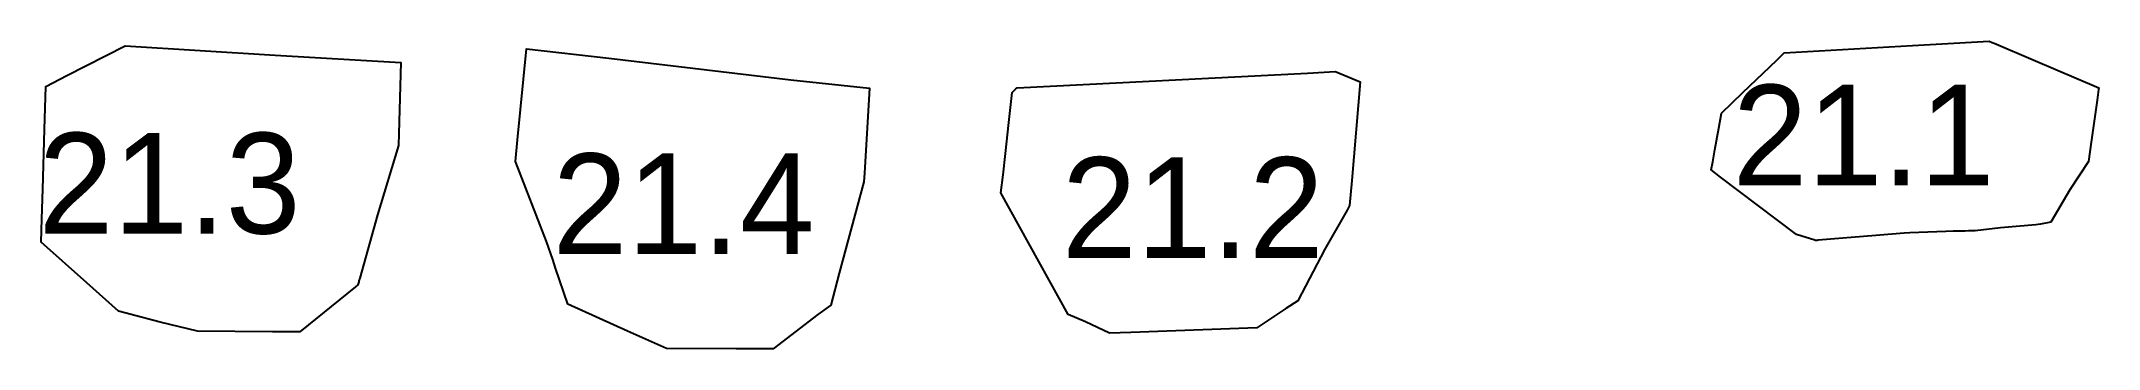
# Model space of a CAD drawing. Extents: x 66 to 169, y 20 to 35.
import ezdxf

# ---------------------------------------------------------------- set-up
doc = ezdxf.new("R2010")
doc.units = 0
doc.layers.get('0').update_dxf_attribs({"color": 255, "linetype": 'CONTINUOUS'})

msp = doc.modelspace()

# ---------------------------------------------------------------- linework, layer by layer
at = {"color": 1}
for points in [[(83.0572, 26.7483), (82.1663, 23.5985), (82.1305, 23.4712), (82.1227, 23.4184), (82.0664, 23.2755), (81.9566, 23.1751), (79.1872, 20.9368), (77.8291, 20.9443), (74.1067, 20.9714), (72.2655, 21.4125), (70.1857, 21.9736), (68.618, 23.3733), (66.3481, 25.3961), (66.3847, 26.5482), (66.4299, 28.0191), (66.5152, 30.9854), (66.5746, 33.1308), (67.6179, 33.6746), (70.5141, 35.1369), (77.9655, 34.6786), (84.2097, 34.3113), (84.1168, 30.79), (84.0894, 30.1964)], [(103.571, 33.4595), (107.48, 33.0322), (107.231, 28.8156), (107.206, 28.3892), (105.97, 23.8467), (105.554, 22.2704), (104.913, 21.8036), (102.694, 20.0957), (100.863, 20.1031), (97.4039, 20.1146), (95.4613, 20.9737), (92.5024, 22.3199), (91.8872, 24.1063), (91.7483, 24.5251), (91.4425, 25.4324), (89.9025, 29.3914), (89.999, 30.4764), (90.4449, 34.9989), (94.5378, 34.5238)], [(162.056, 25.9528), (161.891, 25.9473), (161.29, 25.9363), (160.917, 25.9294), (159.141, 25.8645), (158.855, 25.8466), (157.457, 25.7279), (154.593, 25.4849), (154.543, 25.4806), (154.461, 25.4737), (154.423, 25.4852), (153.507, 25.769), (149.737, 28.6126), (149.275, 28.9771), (149.352, 29.3791), (149.463, 29.985), (149.651, 31.0486), (149.779, 31.7953), (150.847, 32.8208), (152.531, 34.4367), (152.753, 34.6523), (152.902, 34.7931), (159.276, 35.1573), (163.07, 35.3743), (163.22, 35.3134), (163.326, 35.2683), (165.261, 34.4444), (168.523, 33.0546), (168.512, 32.968), (168.437, 32.4405), (168.144, 30.3607), (168.016, 29.3903), (167.082, 27.9864), (166.133, 26.3795), (165.63, 26.2818), (165.392, 26.2578), (163.634, 26.0985), (162.384, 25.9621)], [(131.191, 26.9851), (130.085, 25.0467), (128.756, 22.4852), (128.156, 22.091), (126.707, 21.1402), (120.461, 20.9148), (119.397, 20.8687), (118.206, 21.4397), (117.352, 21.8006), (114.941, 26.1419), (114.009, 27.8442), (114.119, 28.734), (114.234, 29.7969), (114.405, 31.3362), (114.567, 32.8232), (114.75, 33.0065), (114.813, 33.0527), (129.231, 33.786), (130.601, 33.8716), (130.66, 33.8447), (131.837, 33.3589), (131.426, 28.4584), (131.322, 27.2179)]]:
    msp.add_lwpolyline(points, close=True, dxfattribs=at)

# ---------------------------------------------------------------- texts
for s, p in [('21.1', (150.34, 28.2084)), ('21.3', (66.218, 25.8218)), ('21.4', (91.743, 24.7976)), ('21.2', (117.031, 24.6091))]:
    msp.add_text(s, height=5).set_placement(p)

doc.saveas('drawing.dxf')
